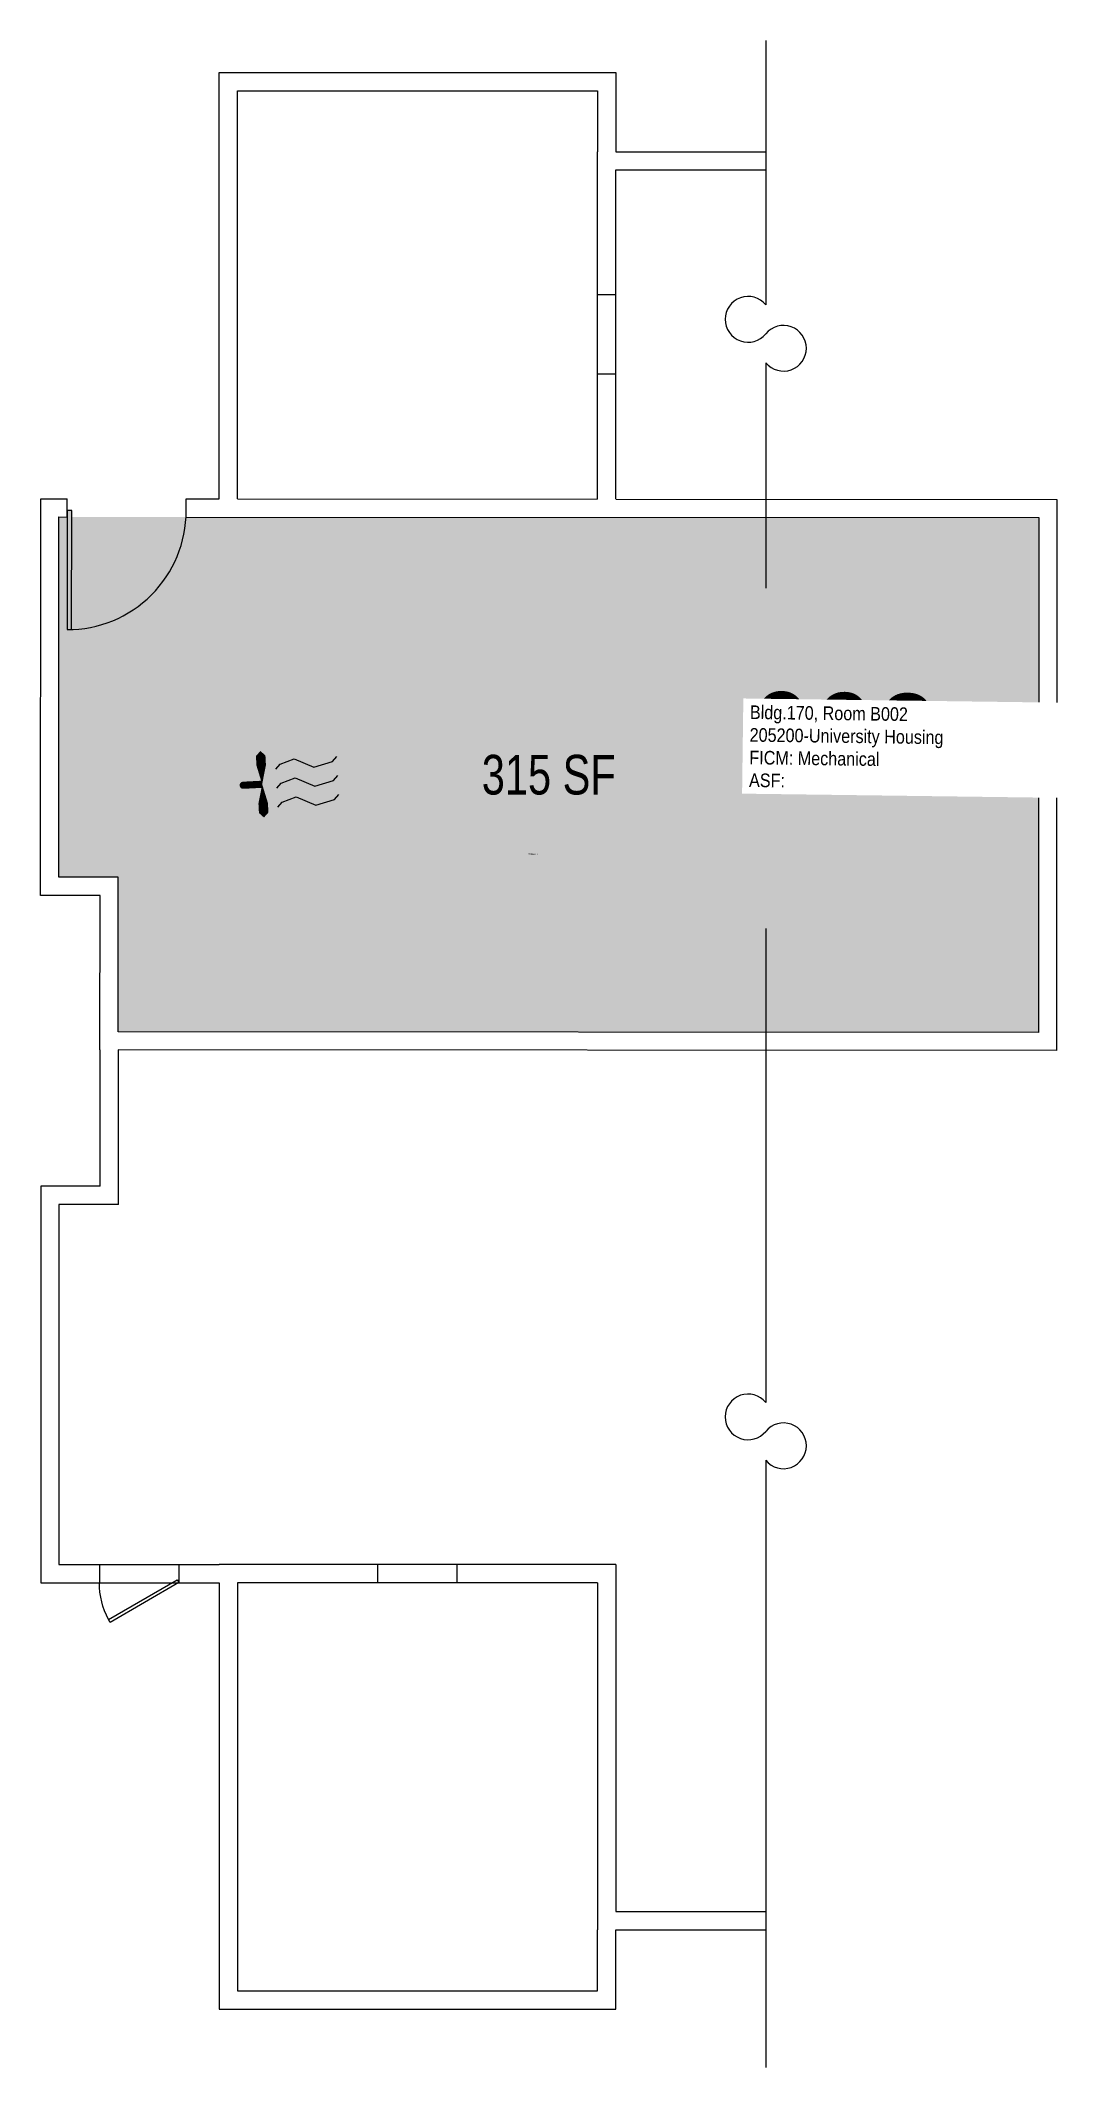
# Model space of a CAD drawing. Header units: inches. Extents: x -54 to 255, y -18 to 596.
import ezdxf
from ezdxf.enums import TextEntityAlignment as Align

# ---------------------------------------------------------------- set-up
doc = ezdxf.new("R2010")
doc.units = ezdxf.units.IN
doc.header["$LTSCALE"] = 10
doc.header["$MEASUREMENT"] = 0
doc.layers.get('0').update_dxf_attribs({"linetype": 'CONTINUOUS'})
for name, color, linetype in [('A-DOOR', 2, 'CONTINUOUS'), ('A-IDEN-ICON', 4, 'CONTINUOUS'), ('A-IDEN-RNUM', 7, 'CONTINUOUS'), ('A-IDEN-SNUM', 4, 'CONTINUOUS'), ('A-IDEN-VNUM', 4, 'CONTINUOUS'), ('A-WALL', 5, 'CONTINUOUS'), ('AREA-TEXT', 3, 'CONTINUOUS'), ('Rooms-Category-Color', 7, 'CONTINUOUS'), ('Rooms-College-Color', 7, 'CONTINUOUS'), ('Rooms-Department-Color', 7, 'CONTINUOUS'), ('Rooms-Division-Color', 7, 'CONTINUOUS'), ('Rooms-Information', 7, 'CONTINUOUS')]:
    doc.layers.add(name, color=color, linetype=linetype)
doc.styles.add('CP_AREA', font='arial.ttf', dxfattribs={"height": 15})
doc.styles.add('CP_ROOMSNUMBER', font='arial.ttf', dxfattribs={"height": 1})
doc.styles.add('CP_ROOMVNUMBER', font='arial.ttf', dxfattribs={"width": 0.85, "height": 0.075})

# ---------------------------------------------------------------- blocks, each defined once
blk = doc.blocks.new('CPMECH')
at = {"color": 0, "linetype": 'ByBlock'}
for p, q in [((0.015, 0.035), (0.045, 0.045)), ((0.045, 0.045), (0.085, 0.025)), ((0.125, 0.035), (0.135, 0.045)), ((0.005, 0.025), (0.015, 0.035)), ((0.015, -0.005), (0.045, 0.005)), ((0.045, 0.005), (0.085, -0.015)), ((0.085, 0.025), (0.125, 0.035)), ((0.125, -0.005), (0.135, 0.005)), ((0.005, -0.015), (0.015, -0.005)), ((0.015, -0.045), (0.045, -0.035)), ((0.045, -0.035), (0.085, -0.055)), ((0.085, -0.015), (0.125, -0.005)), ((0.125, -0.045), (0.135, -0.035)), ((0.005, -0.055), (0.015, -0.045)), ((0.085, -0.055), (0.125, -0.045))]:
    blk.add_line(p, q, dxfattribs=at)
for points in [[(-0.025, -0.005, 0, 0.02, 0), (-0.025, 0.035, 0.02, 0.02, 0), (-0.025, 0.055, 0.02, 0, 0), (-0.025, 0.065, 0, 0, 0)], [(-0.025, -0.005, 0, 0.02, 0), (-0.025, -0.045, 0.02, 0.02, 0), (-0.025, -0.065, 0.02, 0, 0), (-0.025, -0.075, 0, 0, 0)]]:
    blk.add_lwpolyline(points, format="xyseb", dxfattribs=at)
at = {"color": 0, "linetype": 'ByBlock', "const_width": 0.015}
blk.add_lwpolyline([(-0.025, -0.005), (-0.065, -0.005)], dxfattribs=at)
at = {"color": 0, "linetype": 'ByBlock', "const_width": 0.0075}
blk.add_lwpolyline([(-0.0682, -0.0069, 1), (-0.0618, -0.0031, 1)], format="xyb", close=True, dxfattribs=at)

msp = doc.modelspace()

# ---------------------------------------------------------------- hatches: boundary and pattern name
at = {"layer": 'A-DOOR'}
msp.add_hatch(color=256, dxfattribs=at).paths.add_polyline_path([(-46.03, 417.42), (-44.66, 417.44), (-44.63, 453.49), (-46, 453.49)])
at = {"layer": 'Rooms-Category-Color', "true_color": 0xadadad}
msp.add_hatch(color=253, dxfattribs=at).paths.add_polyline_path([(-48.5, 451.5), (248, 451.3), (247.89, 295.55), (-30.5, 295.55), (-30.47, 342.48), (-48.58, 342.5)])
at = {"layer": 'Rooms-College-Color', "true_color": 0xadadad}
msp.add_hatch(color=253, dxfattribs=at).paths.add_polyline_path([(-48.5, 451.5), (248, 451.3), (247.89, 295.55), (-30.5, 295.55), (-30.47, 342.48), (-48.58, 342.5)])
at = {"layer": 'Rooms-Department-Color', "true_color": 0xacacac}
msp.add_hatch(color=253, dxfattribs=at).paths.add_polyline_path([(-48.5, 451.5), (248, 451.3), (247.89, 295.55), (-30.5, 295.55), (-30.47, 342.48), (-48.58, 342.5)])
at = {"layer": 'Rooms-Division-Color', "true_color": 0xadadad}
msp.add_hatch(color=253, dxfattribs=at).paths.add_polyline_path([(-48.5, 451.5), (248, 451.3), (247.89, 295.55), (-30.5, 295.55), (-30.47, 342.48), (-48.58, 342.5)])

# ---------------------------------------------------------------- linework, layer by layer
at = {"layer": 'A-DOOR'}
for p, q in [((-46, 453.49), (-46.03, 417.42)), ((-44.63, 453.49), (-46, 453.49)), ((-44.66, 417.44), (-44.63, 453.49)), ((-46.03, 417.42), (-44.66, 417.44))]:
    msp.add_line(p, q, dxfattribs=at)
at = {"layer": 'A-DOOR', "extrusion": (0.000261203, 4.37109e-07, -1)}
for p, q in [((-33.54, 117.87), (-12.77, 129.91)), ((-12.27, 129.04), (-33.04, 117.01)), ((-12.77, 129.91), (-12.27, 129.04)), ((-33.04, 117.01), (-33.54, 117.87))]:
    msp.add_line(p, q, dxfattribs=at)
at = {"layer": 'A-DOOR'}
msp.add_arc((-45.87, 453.29), 35.87, 269.75438, 0.09928, dxfattribs=at)
at = {"layer": 'A-DOOR', "extrusion": (0.000261203, 4.37109e-07, -1)}
msp.add_arc((11.87, 129.09, 0), 24.4, 332.61595, 359.78044, dxfattribs=at)
at = {"layer": 'A-WALL'}
for p, q in [((165.38, 595.67), (165.38, 515.69)), ((0, 586), (120, 586)), ((0, 457), (0, 586)), ((120, 586), (120, 562)), ((5.5, 580.5), (114.5, 580.5)), ((5.5, 457), (5.5, 580.5)), ((114.5, 580.5), (114.5, 562)), ((114.5, 457), (114.5, 562)), ((120, 562), (165.38, 562)), ((120, 556.5), (165.38, 556.5)), ((120, 457), (120, 556.5)), ((120, 518.75), (114.5, 518.75)), ((165.38, 498.18), (165.38, 430)), ((120, 494.75), (114.5, 494.75)), ((-54.08, 337), (-54, 457)), ((-54, 457), (-46, 456.99)), ((-46, 451.49), (-46, 456.99)), ((-10, 451.47), (-10, 456.97)), ((-10, 456.97), (0, 456.96)), ((5.5, 456.96), (114.5, 456.89)), ((120, 456.88), (253.5, 456.8)), ((253.5, 456.8), (253.39, 290.05)), ((-48.58, 342.5), (-48.5, 451.5)), ((-48.5, 451.5), (-46, 451.49)), ((-10, 451.47), (248, 451.3)), ((248, 451.3), (247.89, 295.55)), ((-30.58, 342.48), (-48.58, 342.5)), ((-30.61, 295.73), (-30.58, 342.48)), ((-36.08, 336.99), (-54.08, 337)), ((-36.11, 290.24), (-36.08, 336.99)), ((165.38, 327.01), (165.38, 183.57)), ((247.89, 295.55), (-30.61, 295.73)), ((-36, 249), (-36, 290.25)), ((253.39, 290.05), (-30.61, 290.23)), ((-30.5, 243.5), (-30.5, 290.25)), ((-36, 249), (-54, 249)), ((-54, 249), (-54, 129)), ((-30.5, 243.5), (-48.5, 243.5)), ((-48.5, 243.5), (-48.5, 134.5)), ((165.38, 166.06), (165.38, -17.68)), ((-54, 129), (0, 129)), ((-48.5, 134.5), (0, 134.5)), ((-36.25, 134.5), (-36.25, 129)), ((-12.25, 134.5), (-12.25, 129)), ((120, 134.5), (0, 134.5)), ((0, 129), (0, 0)), ((5.5, 129), (5.5, 5.5)), ((114.5, 129), (5.5, 129)), ((48, 129), (48, 134.5)), ((72, 129), (72, 134.5)), ((114.5, 129), (114.5, 24)), ((120, 134.5), (120, 29.5)), ((120, 29.5), (165.38, 29.5)), ((114.5, 5.5), (114.5, 24)), ((120, 0), (120, 24)), ((120, 24), (165.38, 24)), ((0, 0), (120, 0)), ((0, 0), (1, 0)), ((0, 0), (1, 0)), ((5.5, 5.5), (114.5, 5.5))]:
    msp.add_line(p, q, dxfattribs=at)
for centre, start, end in [((160.03, 511.31), 39.27369, 320.72631), ((170.74, 502.56), 219.27369, 140.72631), ((160.03, 179.19), 39.27369, 320.72631), ((170.74, 170.43), 219.27369, 140.72631)]:
    msp.add_arc(centre, 6.92, start, end, dxfattribs=at)

# ---------------------------------------------------------------- block references
at = {"layer": 'A-IDEN-ICON', "xscale": 143.9999999988507, "yscale": 143.9999999988507, "zscale": 143.9999999988507, "rotation": 3.01838167891794}
msp.add_blockref('CPMECH', (16.55, 371.53), dxfattribs=at)

# ---------------------------------------------------------------- texts
at = {"layer": 'A-IDEN-RNUM', "style": 'CP_ROOMSNUMBER'}
msp.add_text('0002-00', height=0.36, rotation=359.2, dxfattribs=at).set_placement((93.51, 349.32))
at = {"layer": 'A-IDEN-SNUM', "style": 'CP_ROOMSNUMBER'}
msp.add_text('1700B00200', height=0.36, rotation=359.2, dxfattribs=at).set_placement((93.51, 349.32))
at = {"layer": 'A-IDEN-VNUM', "style": 'CP_ROOMVNUMBER', "width": 0.85}
msp.add_text('002', height=28.8, rotation=359.24, dxfattribs=at).set_placement((160.3, 369.75))
at = {"layer": 'AREA-TEXT', "style": 'CP_AREA', "width": 0.75}
msp.add_text('315 SF', height=12, dxfattribs=at).set_placement((99.71, 373.52), align=Align.MIDDLE_CENTER)

# ---------------------------------------------------------------- next in the draw order: texts
at = {"layer": 'Rooms-Information', "insert": (160.3, 369.75), "char_height": 4.1143, "width": 92.16, "attachment_point": 7, "rotation": 359.24, "style": 'CP_ROOMVNUMBER', "bg_fill": 3, "box_fill_scale": 1.5, "bg_fill_color": 256, "bg_fill_true_color": 13158600, "bg_fill_transparency": 0}
msp.add_mtext('Bldg.170, Room B002^M^J205200-University Housing^M^JFICM: Mechanical^M^JASF: ', dxfattribs=at)

doc.saveas('drawing.dxf')
